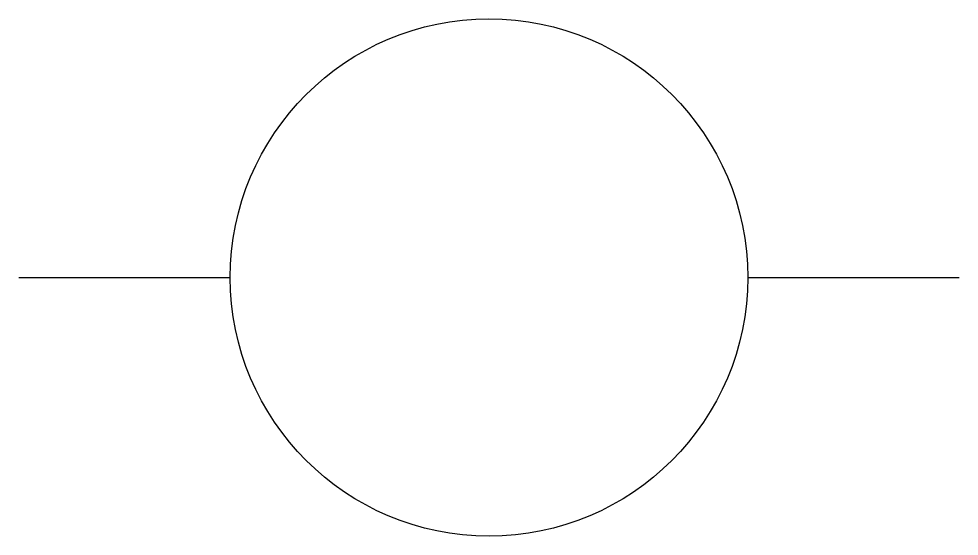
# Model space of a CAD drawing. Header units: metres. Extents: x -0.424 to 0.424, y -0.233 to 0.233.
import ezdxf

# ---------------------------------------------------------------- set-up
doc = ezdxf.new("R2010")
doc.units = ezdxf.units.M
doc.header["$LTSCALE"] = 20
doc.layers.add('GF-Poste', color=8, linetype='Continuous')

# ---------------------------------------------------------------- blocks, each defined once
blk = doc.blocks.new('POSTE')
at = {"layer": 'GF-Poste', "linetype": 'Continuous'}
for p, q in [((-0.7724, 0), (-0.425, 0)), ((0.425, 0), (0.7724, 0))]:
    blk.add_line(p, q, dxfattribs=at)
at = {"layer": 'GF-Poste', "linetype": 'Continuous', "extrusion": (-0.001418, -0.006392, 0.999979)}
blk.add_circle((0, 0), 0.425, dxfattribs=at)

msp = doc.modelspace()

# ---------------------------------------------------------------- block references
at = {"layer": 'GF-Poste', "xscale": 0.5491029298376517, "yscale": 0.5491029298376517, "zscale": 0.5491029298376517}
msp.add_blockref('POSTE', (0, 0), dxfattribs=at)

doc.saveas('drawing.dxf')
